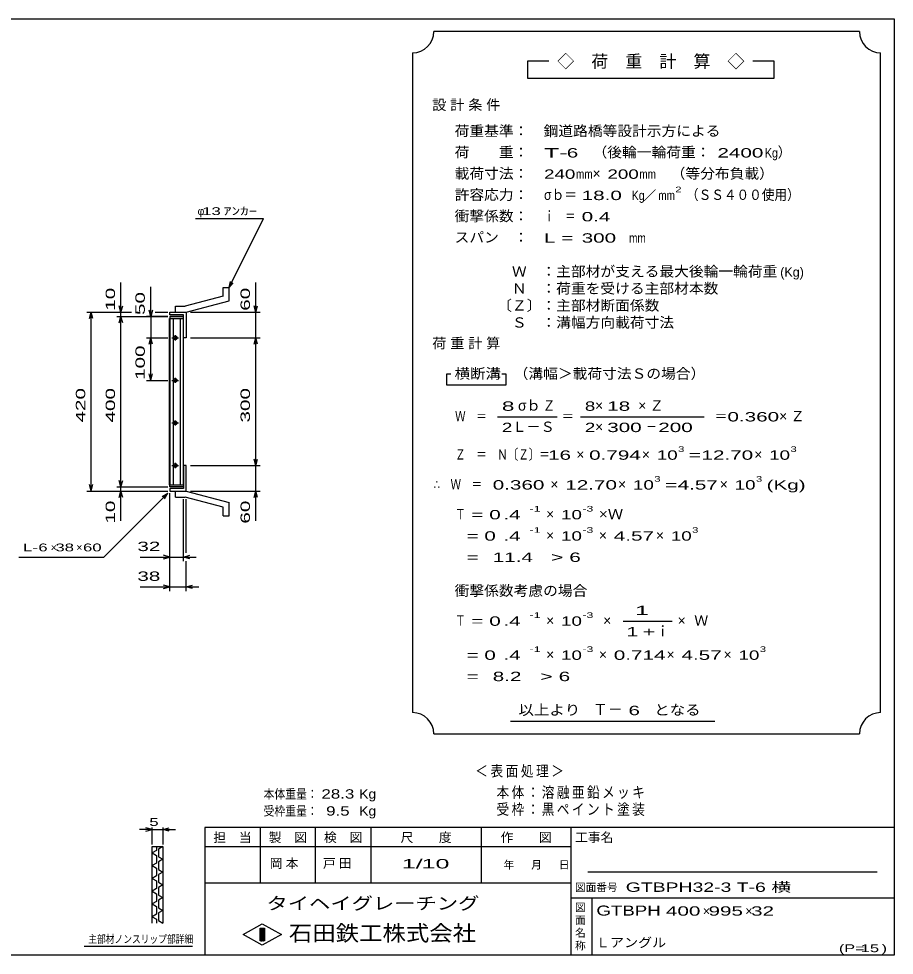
# Model space of a CAD drawing. Units: millimetres, scale not verified. Extents: x -1820 to 1731, y -1282 to 1054.
# Drawn here: x -326 to 1731, y -1146 to 1054 of the extents above; entities that cross this region are included whole.
import ezdxf
from ezdxf.enums import TextEntityAlignment as Align

# ---------------------------------------------------------------- set-up
doc = ezdxf.new("R2010")
doc.units = ezdxf.units.MM
doc.header["$LTSCALE"] = 10
for name, color, linetype, lineweight in [('0_2', 150, 'Continuous', 25), ('16', 3, 'Continuous', 25), ('19', 6, 'Continuous', 25), ('22', 4, 'Continuous', 25), ('24', 2, 'Continuous', 25), ('32', 4, 'Continuous', 25)]:
    doc.layers.add(name, color=color, linetype=linetype, lineweight=lineweight)
doc.styles.add('ベクトル', font='')
doc.styles.get('ベクトル').set_extended_font_data('ベクトル')

msp = doc.modelspace()

# ---------------------------------------------------------------- linework, layer by layer
at = {"layer": '0_2'}
for p, q in [((-1729, 1053.5), (1731, 1053.5)), ((1731, 1053.5), (1731, -1146.5)), ((1731, -846.5), (111, -846.5)), ((111, -846.5), (111, -1146.5)), ((241, -846.5), (241, -976.5)), ((371, -976.5), (371, -846.5)), ((501, -846.5), (501, -976.5)), ((761, -976.5), (761, -846.5)), ((971, -846.5), (971, -1146.5)), ((971, -891.5), (111, -891.5)), ((1691, -951.5), (1011, -951.5)), ((111, -976.5), (971, -976.5)), ((971, -1011.5), (1731, -1011.5)), ((1021, -1146.5), (1021, -1011.5)), ((201, -1097.5), (246, -1072.5)), ((246, -1072.5), (291, -1097.5)), ((246, -1122.5), (201, -1097.5)), ((241, -1082.5), (251, -1082.5)), ((241, -1112.5), (241, -1082.5)), ((241, -1082.5), (243, -1082.5)), ((243, -1082.5), (243, -1112.5)), ((245, -1112.5), (245, -1082.5)), ((245, -1082.5), (247, -1082.5)), ((291, -1097.5), (246, -1122.5)), ((247, -1082.5), (247, -1112.5)), ((249, -1112.5), (249, -1082.5)), ((249, -1082.5), (251, -1082.5)), ((251, -1082.5), (251, -1112.5)), ((251, -1082.5), (251, -1112.5)), ((251, -1112.5), (241, -1112.5)), ((243, -1112.5), (245, -1112.5)), ((247, -1112.5), (249, -1112.5)), ((1731, -1146.5), (-1729, -1146.5))]:
    msp.add_line(p, q, dxfattribs=at)
at = {"layer": '16'}
for p, q in [((61, 354), (29, 354)), ((29, 354), (29, 349.5)), ((61, 349.5), (61, 354)), ((28.3, -41.5), (28.3, 349.5)), ((28.3, 349.5), (29, 349.5)), ((29, 349.5), (61, 349.5)), ((29, 349.5), (29, -41.5)), ((61, 349.5), (29, 349.5)), ((36.5, 349.5), (36.5, -41.5)), ((53.5, -41.5), (53.5, 349.5)), ((61, -41.5), (61, 349.5)), ((41.5, 310), (41.5, 298)), ((33.5, 304), (49.5, 304)), ((43.5, 307), (39.5, 307)), ((39.5, 301), (43.5, 301)), ((33.5, 204), (49.5, 204)), ((43.5, 207), (39.5, 207)), ((39.5, 201), (43.5, 201)), ((41.5, 210), (41.5, 198)), ((41.5, 110), (41.5, 98)), ((33.5, 104), (49.5, 104)), ((43.5, 107), (39.5, 107)), ((39.5, 101), (43.5, 101)), ((33.5, 4), (49.5, 4)), ((43.5, 7), (39.5, 7)), ((39.5, 1), (43.5, 1)), ((41.5, 10), (41.5, -2)), ((29, -41.5), (28.3, -41.5)), ((29, -41.5), (61, -41.5)), ((29, -46), (29, -41.5)), ((29, -41.5), (61, -41.5)), ((61, -41.5), (61, -46)), ((61, -46), (29, -46))]:
    msp.add_line(p, q, dxfattribs=at)
for centre, radius, start, end in [((41.5, 304), 4, 46.6, 133.4), ((39.5, 304), 3, 90, 270), ((41.5, 304), 4, 226.6, 313.4), ((43.5, 304), 3, 270, 90), ((39.5, 204), 3, 90, 270), ((41.5, 204), 4, 46.6, 133.4), ((41.5, 204), 4, 226.6, 313.4), ((43.5, 204), 3, 270, 90), ((39.5, 104), 3, 90, 270), ((41.5, 104), 4, 46.6, 133.4), ((41.5, 104), 4, 226.6, 313.4), ((43.5, 104), 3, 270, 90), ((39.5, 4), 3, 90, 270), ((41.5, 4), 4, 46.6, 133.4), ((41.5, 4), 4, 226.6, 313.4), ((43.5, 4), 3, 270, 90)]:
    msp.add_arc(centre, radius, start, end, dxfattribs=at)
at = {"layer": '19'}
for p, q in [((154, 422), (168, 422)), ((154, 402), (154, 422)), ((168, 391), (168, 422)), ((154, 402), (65, 378)), ((42, 378), (65, 378)), ((42, 364), (42, 378)), ((67, 364), (168, 391)), ((29, 358), (29, 364)), ((29, 364), (66, 364)), ((61, 358), (29, 358)), ((42, 364), (67, 364)), ((61, 304), (61, 358)), ((66, 364), (67, 363)), ((67, 363), (67, 304)), ((67, 304), (61, 304)), ((67, 4), (61, 4)), ((61, 4), (61, -50)), ((67, -55), (67, 4)), ((29, -50), (29, -56)), ((61, -50), (29, -50)), ((29, -56), (66, -56)), ((42, -56), (67, -56)), ((42, -70), (42, -56)), ((66, -56), (67, -55)), ((67, -56), (168, -83)), ((42, -70), (65, -70)), ((154, -94), (65, -70)), ((168, -114), (168, -83)), ((154, -114), (154, -94)), ((154, -114), (168, -114))]:
    msp.add_line(p, q, dxfattribs=at)
at = {"layer": '22'}
for p, q in [((89, 584), (249, 584)), ((168, 422), (249, 584)), ((-86, 364), (-86, 434)), ((-16, 354), (-16, 424)), ((168, 422), (171, 436.6)), ((168, 422), (178, 433)), ((231, 364), (231, 434)), ((-86, 364), (-90, 379)), ((-86, 364), (-82, 379)), ((231, 364), (227, 379)), ((231, 364), (235, 379)), ((-166, 364), (-61, 364)), ((-160, 349), (-156, 364)), ((-152, 349), (-156, 364)), ((-156, -56), (-156, 364)), ((-96, 364), (-61, 364)), ((-96, 354), (24, 354)), ((-90, 339), (-86, 354)), ((-86, 354), (-86, 364)), ((-82, 339), (-86, 354)), ((-86, -46), (-86, 354)), ((24, 354), (-26, 354)), ((-16, 354), (-20, 369)), ((-12, 369), (-16, 354)), ((-16, 354), (-16, 304)), ((-6, 364), (24, 364)), ((-6, 364), (24, 364)), ((77, 364), (241, 364)), ((231, 304), (231, 364)), ((-26, 304), (24, 304)), ((-20, 289), (-16, 304)), ((-12, 289), (-16, 304)), ((-16, 204), (-16, 304)), ((77, 304), (241, 304)), ((227, 289), (231, 304)), ((235, 289), (231, 304)), ((231, 4), (231, 304)), ((-26, 204), (24, 204)), ((-16, 204), (-20, 219)), ((-16, 204), (-12, 219)), ((77, 4), (241, 4)), ((231, 4), (227, 19)), ((231, 4), (235, 19)), ((231, -56), (231, 4)), ((-156, -56), (-160, -41)), ((-156, -56), (-152, -41)), ((-86, -46), (-90, -31)), ((-86, -46), (-82, -31)), ((-166, -56), (24, -56)), ((-126, -211), (24, -61)), ((-96, -46), (24, -46)), ((-96, -56), (24, -56)), ((-90, -71), (-86, -56)), ((-86, -56), (-86, -46)), ((-82, -71), (-86, -56)), ((-86, -126), (-86, -56)), ((11, -69), (24, -61)), ((16, -74), (24, -61)), ((29, -221), (29, -61)), ((29, -291), (29, -61)), ((77, -56), (241, -56)), ((227, -71), (231, -56)), ((235, -71), (231, -56)), ((231, -126), (231, -56)), ((61, -221), (61, -75)), ((67, -201), (67, -75)), ((-326, -211), (-126, -211)), ((-41, -211), (29, -211)), ((29, -211), (14, -207)), ((14, -215), (29, -211)), ((29, -211), (61, -211)), ((61, -211), (76, -207)), ((76, -215), (61, -211)), ((61, -211), (91, -211)), ((67, -291), (67, -221)), ((-41, -281), (29, -281)), ((29, -281), (14, -277)), ((14, -285), (29, -281)), ((29, -281), (67, -281)), ((67, -281), (82, -277)), ((82, -285), (67, -281)), ((67, -281), (97, -281))]:
    msp.add_line(p, q, dxfattribs=at)
at = {"layer": '24', "color": 4}
for p, q in [((1649, 1023.5), (649, 1023.5)), ((599, 973.5), (599, -576.5)), ((1699, -576.5), (1699, 973.5)), ((919, 953.5), (869, 953.5)), ((869, 953.5), (869, 913.5)), ((1449, 953.5), (1399, 953.5)), ((1449, 913.5), (1449, 953.5)), ((869, 913.5), (1449, 913.5)), ((689, 218.5), (679, 218.5)), ((679, 218.5), (679, 193.5)), ((819, 218.5), (809, 218.5)), ((819, 193.5), (819, 218.5)), ((679, 193.5), (819, 193.5)), ((799, 118.5), (939, 118.5)), ((994, 118.5), (1284, 118.5)), ((1094, -361.5), (1209, -361.5)), ((829, -596.5), (1309, -596.5)), ((649, -626.5), (1649, -626.5))]:
    msp.add_line(p, q, dxfattribs=at)
for centre, start, end in [((599, 1023.5), 270, 0), ((1699, 1023.5), 180, 270), ((599, -626.5), 0, 90), ((1699, -626.5), 90, 180)]:
    msp.add_arc(centre, 50, start, end, dxfattribs=at)
at = {"layer": '32'}
for p, q in [((-12.8, -851), (-42.8, -851)), ((-12.8, -851), (-27.8, -847)), ((-27.8, -855), (-12.8, -851)), ((-12.8, -886), (-12.8, -846)), ((-12.8, -851), (12.2, -851)), ((12.2, -846), (12.2, -886)), ((12.2, -851), (27.2, -847)), ((27.2, -855), (12.2, -851)), ((12.2, -851), (42.2, -851)), ((-12.8, -891), (12.2, -891)), ((-12.8, -1071), (-12.8, -891)), ((-2.8, -900), (-12.8, -906)), ((-2.8, -891), (-2.8, -900)), ((12.2, -891), (2.2, -897)), ((2.2, -897), (2.2, -915)), ((12.2, -891), (12.2, -1071)), ((-12.8, -906), (-2.8, -912)), ((-2.8, -912), (-2.8, -930)), ((2.2, -915), (12.2, -921)), ((12.2, -921), (2.2, -927)), ((-2.8, -930), (-12.8, -936)), ((-12.8, -936), (-2.8, -942)), ((-2.8, -942), (-2.8, -960)), ((2.2, -927), (2.2, -945)), ((2.2, -945), (12.2, -951)), ((-2.8, -960), (-12.8, -966)), ((-12.8, -966), (-2.8, -972)), ((12.2, -951), (2.2, -957)), ((2.2, -957), (2.2, -975)), ((-2.8, -990), (-12.8, -996)), ((-2.8, -972), (-2.8, -990)), ((2.2, -975), (12.2, -981)), ((12.2, -981), (2.2, -987)), ((2.2, -987), (2.2, -1005)), ((-12.8, -996), (-2.8, -1002)), ((-2.8, -1002), (-2.8, -1020)), ((2.2, -1005), (12.2, -1011)), ((12.2, -1011), (2.2, -1017)), ((-2.8, -1020), (-12.8, -1026)), ((-12.8, -1026), (-2.8, -1032)), ((-2.8, -1032), (-2.8, -1050)), ((2.2, -1017), (2.2, -1035)), ((-2.8, -1050), (-12.8, -1056)), ((-12.8, -1056), (-2.8, -1062)), ((2.2, -1035), (12.2, -1041)), ((12.2, -1041), (2.2, -1047)), ((2.2, -1047), (2.2, -1065)), ((-2.8, -1062), (-2.8, -1071)), ((2.2, -1065), (12.2, -1071)), ((82.2, -1126), (-172.8, -1126))]:
    msp.add_line(p, q, dxfattribs=at)

# ---------------------------------------------------------------- texts
at = {"layer": '0_2', "style": 'ベクトル'}
for s, height, p in [('担\u3000当', 21.99, (131, -869.5)), ('製\u3000図', 21.99, (261, -869.5)), ('検\u3000図', 21.99, (391, -869.5)), ('尺\u3000\u3000度', 21.99, (571, -869.5)), ('作\u3000\u3000図', 21.99, (806, -869.5)), ('工事名', 21.99, (981, -869.5)), ('年', 18.3, (813, -934)), ('月', 18.3, (878, -934)), ('日', 18.3, (943, -934)), ('図面番号', 18.33, (981, -987)), ('図', 18.3, (981, -1034)), ('面', 18.3, (981, -1064)), ('名', 18.3, (981, -1094)), ('称', 18.3, (981, -1124))]:
    msp.add_text(s, height=height, dxfattribs=at).set_placement(p, align=Align.MIDDLE_LEFT)
at = {"layer": '0_2', "color": 222, "style": 'ベクトル'}
for s, height, width, p in [('タイヘイグレーチング', 29.33, 1.25, (256, -1024.5)), ('石田鉄工株式会社', 36.66, 1.1, (308.5, -1094.5))]:
    msp.add_text(s, height=height, dxfattribs=dict(at, width=width)).set_placement(p, align=Align.MIDDLE_LEFT)
at = {"layer": '22', "color": 2, "style": 'ベクトル'}
for s, height, p in [('φ', 18.3, (94, 601.5)), ('×', 18.3, (-251, -188.5)), ('×', 18.3, (-191, -188.5)), ('×', 22, (1281, -1042.5)), ('×', 22, (1381, -1042.5))]:
    msp.add_text(s, height=height, dxfattribs=at).set_placement(p, align=Align.MIDDLE_LEFT)
for s, height, width, p in [(' 13 ', 18.33, 1.6, (94, 601.5)), ('ｱﾝｶｰ', 18.33, 1.6, (154, 601.5)), (' 32 ', 21.99, 1.65, (-61, -186)), ('L-', 18.33, 1.6, (-316, -188.5)), (' 6 ', 18.33, 1.6, (-291, -188.5)), (' 38 ', 18.33, 1.6, (-251, -188.5)), (' 60 ', 18.33, 1.6, (-186, -188.5)), (' 38 ', 21.99, 1.65, (-61, -256)), ('本体重量：', 21.99, 0.85, (249, -767.5)), (' 28.3', 21.99, 1.35, (374, -767.5)), ('Kg', 21.99, 1.1, (474, -767.5)), ('受枠重量：', 21.99, 0.85, (249, -807.5)), ('  9.5', 21.99, 1.35, (374, -807.5)), ('Kg', 21.99, 1.1, (474, -807.5)), ('1/', 21.99, 2, (574, -931.5)), (' 10 ', 21.99, 2, (604, -931.5)), ('GTBPH32-3 T-6 横  ', 21.99, 1.55, (1100, -986.5)), ('GTBPH', 23.46, 1.4, (1031, -1041.5)), (' 400 ', 21.99, 1.65, (1181, -1042.5)), (' 995 ', 21.99, 1.65, (1281, -1042.5)), (' 32 ', 21.99, 1.65, (1381, -1042.5)), ('Ｌアングル', 21.99, 1.1, (1030, -1116.5)), ('(P=', 18.33, 1.55, (1601, -1130)), (' 15 ', 18.33, 1.6, (1641, -1130)), (')', 18.3, 1.6, (1701, -1130))]:
    msp.add_text(s, height=height, dxfattribs=dict(at, width=width)).set_placement(p, align=Align.MIDDLE_LEFT)
at = {"layer": '22', "color": 2, "style": 'ベクトル', "width": 1.65}
for s, p in [(' 10 ', (-111, 354)), (' 60 ', (206, 354)), (' 50 ', (-41, 344)), (' 100 ', (-41, 191.5)), (' 420 ', (-181, 91.5)), (' 400 ', (-111, 91.5)), (' 300 ', (206, 91.5)), (' 10 ', (-111, -146)), (' 60 ', (206, -146))]:
    msp.add_text(s, height=21.99, rotation=90, dxfattribs=at).set_placement(p, align=Align.MIDDLE_LEFT)
at = {"layer": '22', "color": 2, "attachment_point": 4, "style": 'ベクトル'}
for s, insert, char_height in [('\\T1.2;\\W0.85;＜表面処理＞', (746.5, -715), 25.66), ('\\T1.19;\\W0.85;本体：溶融亜鉛メッキ', (796.5, -765), 25.66), ('\\T1.19;\\W0.85;受枠：黒ペイント塗装', (796.5, -805), 25.66), ('\\T1.25;岡本\u3000', (263.5, -931.5), 21.99), ('\\T1.25;戸田\u3000', (388.5, -931.5), 21.99)]:
    msp.add_mtext(s, dxfattribs=dict(at, insert=insert, char_height=char_height))
at = {"layer": '24', "style": 'ベクトル'}
for s, height, p in [('◇\u3000荷\u3000重\u3000計\u3000算\u3000◇', 29.33, (939, 953.5)), ('）', 24.2, (1457, 740)), ('×', 24.2, (1022, 690)), ('／', 22, (1141.5, 638.5)), ('(Kg)', 21.99, (1463, 458.5)), ('σｂ', 24.19, (847, 145)), ('×', 24.2, (1028, 145)), ('Ｌ－Ｓ', 24.19, (834, 95)), ('×', 24.2, (1028, 95)), ('×', 24.2, (984, 30)), ('×', 24.2, (1138, 30)), ('×', 24.2, (1402, 30)), ('×', 24.2, (923, -40)), ('×', 24.2, (1082, -40)), ('×', 24.2, (1321, -40)), ('×', 24.2, (913, -110)), ('×', 24.2, (913, -160)), ('×', 24.2, (1037, -160)), ('×', 24.2, (1171, -160)), ('Ｗ', 24.2, (1261, -360)), ('×', 24.2, (913, -360)), ('×', 24.2, (1047, -360)), ('ｉ', 24.2, (1170.5, -385)), ('×', 24.2, (1222, -360)), ('×', 24.2, (913, -440)), ('×', 24.2, (1037, -440)), ('×', 24.2, (1196, -440)), ('×', 24.2, (1330, -440)), ('Ｔ－', 25.66, (1023, -569))]:
    msp.add_text(s, height=height, dxfattribs=at).set_placement(p, align=Align.MIDDLE_LEFT)
for s, height, width, p in [('荷重基準：\u3000', 24.19, 1.05, (698, 790)), ('鋼道路橋等設計示方による', 24.19, 1.05, (907, 790)), ('荷\u3000\u3000重：\u3000', 24.19, 1.05, (698, 740)), ('T-', 21.99, 2, (908, 738.5)), (' 6 ', 21.99, 1.65, (948, 738.5)), ('（後輪一輪荷重：', 24.19, 1.05, (1022, 740)), (' 2400', 21.99, 1.65, (1302, 738.5)), ('Kg', 21.99, 0.85, (1427, 738.5)), ('載荷寸法：\u3000', 24.19, 1.05, (698, 690)), ('\u3000（等分布負載）', 24.19, 1.05, (1171, 690)), ('240', 21.99, 1.5, (908, 688.5)), ('mm', 21.99, 0.8, (983, 688.5)), ('200', 21.99, 1.5, (1057, 688.5)), ('mm', 21.99, 0.8, (1132, 688.5)), ('許容応力：\u3000', 24.19, 1.05, (698, 640)), ('σｂ＝', 24.19, 0.9, (908, 640)), (' 18.0', 21.99, 1.65, (983, 638.5)), ('Kg', 21.99, 0.85, (1114, 638.5)), ('mm', 21.99, 0.8, (1176.5, 638.5)), ('2', 13.2, 1.5, (1216.5, 652.5)), ('（ＳＳ４００使用）', 24.19, 0.9, (1241.5, 640)), ('衝撃係数：\u3000', 24.19, 1.05, (698, 590)), ('ｉ\u3000＝', 24.19, 0.75, (908, 590)), (' 0.4', 21.99, 1.65, (983, 588.5)), ('スパン\u3000：\u3000', 24.19, 1.05, (698, 540)), ('L =', 21.99, 1.65, (908, 538.5)), (' 300 ', 21.99, 1.65, (983, 538.5)), ('mm', 21.99, 0.8, (1108, 538.5)), ('\u3000Ｗ\u3000：主部材が支える最大後輪一輪荷重', 24.19, 1.05, (798, 460)), ('\u3000Ｎ\u3000：荷重を受ける主部材本数', 24.19, 1.05, (798, 420)), ('〔Ｚ〕：主部材断面係数', 24.19, 1.05, (798, 380)), ('\u3000Ｓ\u3000：溝幅方向載荷寸法', 24.19, 1.05, (798, 340)), ('横断溝', 24.19, 1.1, (698, 220)), ('\u3000（溝幅＞載荷寸法Ｓの場合）', 24.19, 1.05, (802, 220)), ('8', 22, 1.8, (809, 143.5)), ('Ｚ', 24.2, 0.9, (905, 145)), ('8', 22, 1.5, (1004, 143.5)), (' 18 ', 21.99, 1.65, (1043, 143.5)), ('Ｗ\u3000＝', 24.19, 0.75, (699, 120)), ('＝', 24.2, 0.9, (949, 120)), ('＝', 24.2, 0.9, (1309, 120)), ('0.360', 21.99, 1.65, (1339, 118.5)), ('2', 22, 1.5, (809, 93.5)), ('2', 22, 1.5, (1004, 93.5)), (' 300 ', 21.99, 1.65, (1043, 93.5)), ('－', 24.2, 0.75, (1148, 95)), (' 200 ', 21.99, 1.65, (1163, 93.5)), ('Ｚ\u3000＝\u3000Ｎ〔Ｚ〕＝', 24.19, 0.75, (699, 30)), ('3', 13.2, 1.5, (1223, 42.5)), ('3', 13.2, 1.5, (1487, 42.5)), (' 16 ', 21.99, 1.65, (904, 28.5)), ('0.794', 21.99, 1.65, (1014, 28.5)), ('10', 21.99, 1.5, (1173, 28.5)), ('=', 22, 1.7, (1248, 28.5)), ('12.70', 21.99, 1.65, (1278, 28.5)), ('10', 21.99, 1.5, (1437, 28.5)), ('3', 13.2, 1.5, (1167, -27.5)), ('3', 13.2, 1.5, (1406, -27.5)), ('∴\u3000Ｗ\u3000＝', 24.19, 0.75, (649, -40)), (' 0.360', 21.99, 1.65, (774, -41.5)), ('12.70', 21.99, 1.65, (958, -41.5)), ('10', 21.99, 1.5, (1117, -41.5)), ('=', 22, 1.7, (1192, -41.5)), ('4.57', 21.99, 1.65, (1222, -41.5)), ('10', 21.99, 1.5, (1356, -41.5)), ('(Kg)', 21.99, 1.65, (1431, -41.5)), ('Ｔ', 24.2, 0.75, (699, -110)), (' = 0', 21.99, 1.65, (724, -111.5)), (' .4 ', 21.99, 1.65, (799, -111.5)), ('-1', 13.2, 1.65, (874, -97.5)), ('10', 21.99, 1.5, (948, -111.5)), ('-3', 13.2, 1.65, (998, -97.5)), ('×Ｗ', 24.19, 1.1, (1037, -110)), ('  = 0', 21.99, 1.65, (699, -161.5)), (' .4 ', 21.99, 1.65, (799, -161.5)), ('-1', 13.2, 1.65, (874, -147.5)), ('10', 21.99, 1.5, (948, -161.5)), ('-3', 13.2, 1.65, (998, -147.5)), ('4.57', 21.99, 1.65, (1072, -161.5)), ('10', 21.99, 1.5, (1206, -161.5)), ('3', 13.2, 1.5, (1256, -147.5)), ('  =', 21.99, 1.65, (699, -211.5)), (' 11.4', 21.99, 1.65, (774, -211.5)), ('>', 22, 1.7, (924, -211.5)), (' 6 ', 21.99, 1.65, (954, -211.5)), ('衝撃係数考慮の場合', 24.19, 1.05, (698, -290)), ('Ｔ', 24.2, 0.75, (699, -360)), (' = 0', 21.99, 1.65, (724, -361.5)), (' .4 ', 21.99, 1.65, (799, -361.5)), ('-1', 13.2, 1.65, (874, -347.5)), ('10', 21.99, 1.5, (948, -361.5)), ('-3', 13.2, 1.65, (998, -347.5)), ('  = 0', 21.99, 1.65, (699, -441.5)), (' .4 ', 21.99, 1.65, (799, -441.5)), ('-1', 13.2, 1.65, (874, -427.5)), ('10', 21.99, 1.5, (948, -441.5)), ('-3', 13.2, 1.65, (998, -427.5)), ('0.714', 21.99, 1.65, (1072, -441.5)), ('4.57', 21.99, 1.65, (1231, -441.5)), ('10', 21.99, 1.5, (1365, -441.5)), ('3', 13.2, 1.5, (1415, -427.5)), (' 8.2', 21.99, 1.65, (774, -491.5)), ('>', 22, 1.7, (899, -491.5)), (' 6 ', 21.99, 1.65, (929, -491.5)), ('  =', 21.99, 1.65, (699, -491.5)), ('以上より\u3000', 24.19, 1.1, (848, -570)), (' 6 ', 21.99, 1.65, (1093, -571.5)), ('となる', 24.19, 1.1, (1167, -570))]:
    msp.add_text(s, height=height, dxfattribs=dict(at, width=width)).set_placement(p, align=Align.MIDDLE_LEFT)
at = {"layer": '24', "attachment_point": 4, "style": 'ベクトル'}
for s, insert, char_height in [('\\T1.28;設計条件', (645.5, 850), 24.19), ('\\T1.28;荷重計算', (645.5, 290), 24.19), ('\\T1.42;×Ｚ', (1129.5, 145), 24.19), ('\\T1.42;×Ｚ', (1460.5, 120), 24.19), ('\\T1.25;\\W2;\\~1\\~', (1101.5, -336.5), 21.99), ('\\T1.33;\\W1.75;1+', (1101.5, -386.5), 21.99)]:
    msp.add_mtext(s, dxfattribs=dict(at, insert=insert, char_height=char_height))
at = {"layer": '32', "color": 2, "style": 'ベクトル'}
for s, width, p in [(' 5 ', 1.6, (-30.3, -833.5)), ('主部材ノンスリップ部詳細', 0.8, (-162.8, -1108.5))]:
    msp.add_text(s, height=18.33, dxfattribs=dict(at, width=width)).set_placement(p, align=Align.MIDDLE_LEFT)

doc.saveas('drawing.dxf')
